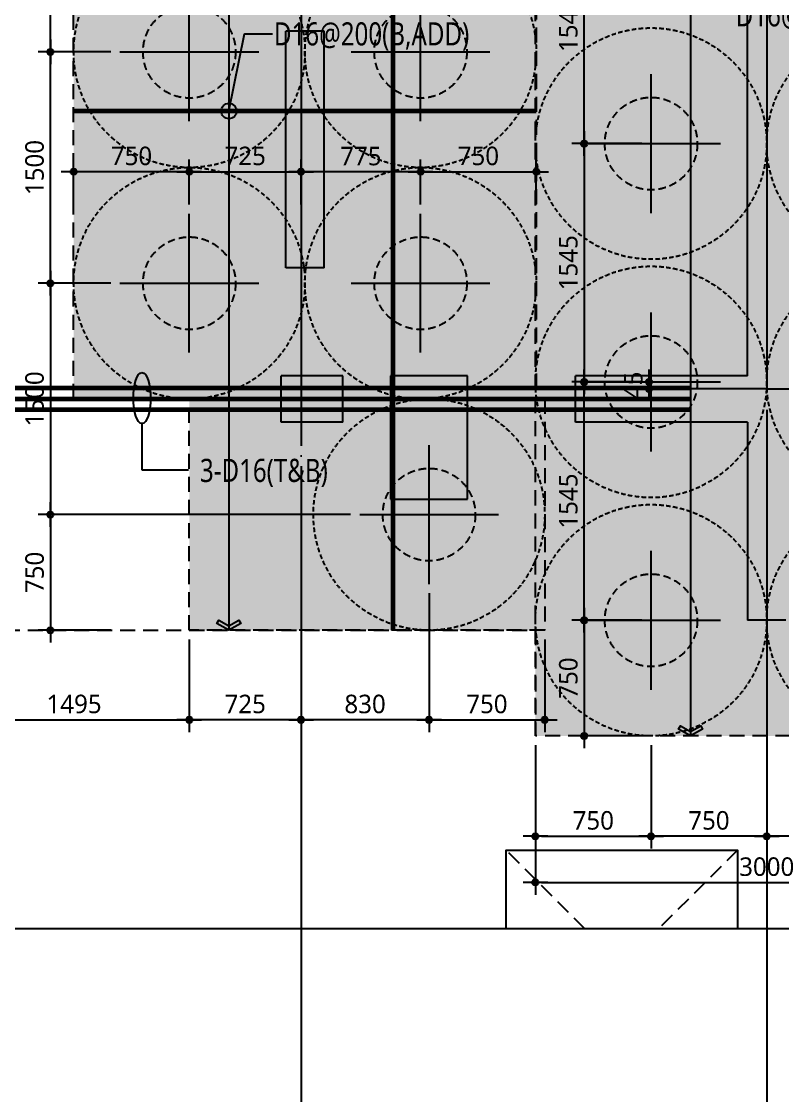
# Model space of a CAD drawing. Header units: millimetres. Extents: x 262481 to 2519995, y -394348 to 364571.
# Drawn here: x 554751 to 559687, y -77393 to -70430 of the extents above; entities that cross this region are included whole.
import ezdxf
from ezdxf.enums import TextEntityAlignment as Align
from ezdxf.xclip import XClip

# ---------------------------------------------------------------- set-up
doc = ezdxf.new("R2010")
doc.units = ezdxf.units.MM
doc.header["$LTSCALE"] = 65
doc.header["$XCLIPFRAME"] = 0
for name, pattern in [('CEN', [62, 60, -1, 0, -1]), ('HID2', [7.5, 6, -1.5]), ('XS-기초$0$CEN', [62, 60, -1, 0, -1]), ('XS-기초$0$HID', [2.3, 1.5, -0.8])]:
    doc.linetypes.add(name, pattern=pattern)
doc.layers.get('Defpoints').update_dxf_attribs({"color": 145})
for name, color, linetype in [('BAR-B', 2, 'HID2'), ('BAR-T', 2, 'Continuous'), ('CEN', 1, 'CEN'), ('DIM', 7, 'Continuous'), ('DOT', 3, 'Continuous'), ('LEADER', 7, 'Continuous'), ('T', 1, 'Continuous'), ('XS-기초$0$252', 252, 'Continuous'), ('XS-기초$0$CEN', 1, 'XS-기초$0$CEN'), ('XS-기초$0$PILE', 3, 'XS-기초$0$HID'), ('XS-기초$0$WALL', 11, 'Continuous'), ('XS-기초$0$기초연단', 3, 'Continuous'), ('XS-기초$0$보강구간', 6, 'XS-기초$0$HID'), ('XS-기초$0$집수정-우수', 6, 'Continuous')]:
    doc.layers.add(name, color=color, linetype=linetype)
doc.layers.add('DEFPOINT', color=144, linetype='Continuous', plot=False)
doc.layers.add('XS-기초$0$DEFPOINT', color=144, linetype='Continuous', plot=False)
doc.styles.add('맑은고딕', font='malgun.ttf')
doc.dimstyles.new('DIM_40', dxfattribs={"dimscale": 40, "dimtxt": 3, "dimasz": 1, "dimexe": 2, "dimexo": 1.5, "dimgap": 1, "dimtad": 1, "dimdec": 0, "dimzin": 0, "dimdsep": 46, "dimtxsty": '맑은고딕', "dimblk1": 'DIMDOT', "dimblk2": 'DIMDOT', "dimsah": 1, "dimcen": 0.09, "dimdle": 2, "dimclrd": 7, "dimclre": 7, "dimclrt": 6, "dimadec": 0, "dimazin": 0, "dimtfac": 1, "dimtdec": 0, "dimtix": 1, "dimtmove": 2, "dimatfit": 3, "dimldrblk": 'DIMDOT', "dimfxl": 0, "dimtolj": 1, "dimtzin": 0, "dimarcsym": 0})

# ---------------------------------------------------------------- blocks, each defined once
blk = doc.blocks.new('XS-기초$0$PILE-600')
at = {"layer": 'XS-기초$0$DEFPOINT', "color": 173, "linetype": 'XS-기초$0$HID', "ltscale": 0.3}
blk.add_circle((0, 0), 750, dxfattribs=at)
at = {"layer": 'XS-기초$0$PILE', "linetype": 'Continuous'}
for p, q in [((0, -450), (0, 450)), ((-450, 0), (450, 0))]:
    blk.add_line(p, q, dxfattribs=at)
at = {"layer": 'XS-기초$0$PILE', "ltscale": 0.5}
blk.add_circle((0, 0), 300, dxfattribs=at)
blk = doc.blocks.new('XS-기초$0$A$C762E058C')
at = {"layer": 'XS-기초$0$252'}
h = blk.add_hatch(color=256, dxfattribs=at)
h.dxf.hatch_style = 1
h.paths.add_polyline_path([(124805, -55785), (124805, -55985), (123925, -55985), (123925, -56285), (125305, -56285), (125305, -57445), (126255, -57445), (126255, -63825), (124900, -63825), (124900, -64125), (125200, -64125), (125200, -64625), (125700, -64625), (125700, -64125), (126255, -64125), (126255, -65410), (126505, -65410), (126505, -64125), (127860, -64125), (127860, -63825), (126505, -63825), (126505, -57445), (127455, -57445), (127455, -56285), (128835, -56285), (128835, -55985), (127155, -55985), (127155, -57145), (126380, -57145), (125605, -57145), (125605, -55985), (125605, -55785)])
h.paths.add_polyline_path([(106100, -55300), (105300, -55300), (105300, -55800), (106100, -55800)])
h.paths.add_polyline_path([(105600, -63900), (105800, -63900), (105800, -65410), (106100, -65410), (106100, -64125), (107400, -64125), (107400, -63825), (106100, -63825), (106100, -60730), (109280, -60730), (109280, -60480), (106100, -60480), (106100, -56285), (106915, -56285), (106915, -55985), (105800, -55985), (105800, -63100), (105600, -63100)])
h.paths.add_polyline_path([(133680, -63250), (133480, -63250), (133480, -55950), (133680, -55950), (133680, -55150), (133480, -55150), (133480, -54495), (133180, -54495), (133180, -55985), (132365, -55985), (132365, -56285), (133180, -56285), (133180, -60480), (130000, -60480), (130000, -60730), (133180, -60730), (133180, -63825), (131880, -63825), (131880, -64125), (133180, -64125), (133180, -65410), (133480, -65410), (133480, -64050), (133680, -64050)])
h.paths.add_polyline_path([(117700, -64625), (117700, -63825), (117200, -63825), (117200, -64625)], flags=17)
h.paths.add_polyline_path([(109700, -63825), (109200, -63825), (108910, -63825), (108910, -64125), (109200, -64125), (109200, -64625), (109700, -64625)])
h.paths.add_polyline_path([(124075, -54635), (124375, -54635), (124375, -46185), (117850, -46185), (117850, -45985), (117050, -45985), (117050, -46185), (116075, -46185), (116075, -46485), (116525, -46485), (116525, -49385), (116825, -49385), (116825, -46485), (121375, -46485), (121375, -49085), (117935, -49085), (117935, -49385), (121850, -49385), (121850, -49085), (121675, -49085), (121675, -46485), (124075, -46485), (124075, -49085), (123420, -49085), (123420, -49385), (124075, -49385), (124075, -51585), (123475, -51585), (123475, -51885), (124075, -51885), (124075, -54185), (119175, -54185), (119175, -51885), (119875, -51885), (119875, -51585), (118875, -51585), (118875, -54185), (116525, -54185), (116525, -54485), (124075, -54485)])
h.paths.add_polyline_path([(120965, -51885), (122285, -51885), (122285, -51585), (120965, -51585)], flags=17)
h.paths.add_polyline_path([(114725, -53185), (113725, -53185), (113725, -53885), (110505, -53885), (110505, -53185), (109505, -53185), (109505, -53885), (108085, -53885), (108085, -53185), (107085, -53185), (107085, -53885), (105800, -53885), (105800, -54185), (114725, -54185)])
h.paths.add_polyline_path([(113025, -65410), (112775, -65410), (112775, -64125), (111420, -64125), (111420, -63825), (112775, -63825), (112775, -57445), (111825, -57445), (111825, -56285), (110445, -56285), (110445, -55985), (112125, -55985), (112125, -57145), (112900, -57145), (113675, -57145), (113675, -55985), (115355, -55985), (115355, -56285), (113975, -56285), (113975, -57445), (113025, -57445), (113025, -63825), (114380, -63825), (114380, -64125), (113025, -64125)])
h.paths.add_polyline_path([(119765, -65410), (119515, -65410), (119515, -64125), (118400, -64125), (118400, -63825), (119515, -63825), (119515, -60730), (116520, -60730), (116520, -60480), (119515, -60480), (119515, -56285), (118885, -56285), (118885, -55985), (119640, -55985), (120395, -55985), (120395, -56285), (119765, -56285), (119765, -60480), (122760, -60480), (122760, -60730), (119765, -60730), (119765, -63825), (120880, -63825), (120880, -64125), (119765, -64125)])
h.paths.add_polyline_path([(122390, -64125), (122390, -63825), (122790, -63825), (122790, -64125)])
h.paths.add_polyline_path([(122510, -63125), (122760, -63125), (122760, -61590), (122510, -61590)], flags=17)
h.paths.add_polyline_path([(122510, -56985), (122760, -56985), (122760, -57815), (122510, -57815)], flags=17)
h.paths.add_polyline_path([(121905, -56285), (122705, -56285), (122705, -55985), (121905, -55985)])
h.paths.add_polyline_path([(130370, -64125), (130370, -63825), (129970, -63825), (129970, -64125)])
h.paths.add_polyline_path([(130250, -63125), (130000, -63125), (130000, -61590), (130250, -61590)])
h.paths.add_polyline_path([(130250, -56985), (130000, -56985), (130000, -57815), (130250, -57815)])
h.paths.add_polyline_path([(130855, -56285), (130055, -56285), (130055, -55985), (130855, -55985)], flags=17)
h.paths.add_polyline_path([(116890, -64125), (116890, -63825), (116490, -63825), (116490, -64125)])
h.paths.add_polyline_path([(116770, -63125), (116520, -63125), (116520, -61590), (116770, -61590)])
h.paths.add_polyline_path([(116770, -56985), (116520, -56985), (116520, -57815), (116770, -57815)])
h.paths.add_polyline_path([(117375, -56285), (116575, -56285), (116575, -55985), (117375, -55985)])
h.paths.add_polyline_path([(109030, -63125), (109280, -63125), (109280, -61590), (109030, -61590)], flags=17)
h.paths.add_polyline_path([(109030, -56985), (109280, -56985), (109280, -57815), (109030, -57815)], flags=17)
h.paths.add_polyline_path([(108425, -56285), (109225, -56285), (109225, -55985), (108425, -55985)])
h.paths.add_polyline_path([(125850, -47200), (125050, -47200), (125050, -47700), (125850, -47700)])
h.paths.add_polyline_path([(114725, -50300), (113725, -50300), (113725, -51300), (114725, -51300)])
h.paths.add_polyline_path([(110505, -50300), (109505, -50300), (109505, -51300), (110505, -51300)])
h.paths.add_polyline_path([(108085, -50300), (107085, -50300), (107085, -51300), (108085, -51300)])
h.paths.add_polyline_path([(110505, -45410), (109505, -45410), (109505, -44410), (110505, -44410)])
h.paths.add_polyline_path([(108085, -45410), (107085, -45410), (107085, -44410), (108085, -44410)])
h.paths.add_polyline_path([(110505, -48330), (109505, -48330), (109505, -47330), (110505, -47330), (110505, -47705), (113005, -47705), (113005, -46805), (114425, -46805), (114425, -45775), (114725, -45775), (114725, -47105), (113305, -47105), (113305, -47830), (113305, -48555), (114725, -48555), (114725, -49850), (114425, -49850), (114425, -48855), (113005, -48855), (113005, -47955), (110505, -47955)])
h.paths.add_polyline_path([(108085, -48330), (107085, -48330), (107085, -47955), (105800, -47955), (105800, -47705), (107085, -47705), (107085, -47330), (108085, -47330)])
h.paths.add_polyline_path([(113725, -44360), (113725, -44610), (113095, -44610), (113095, -44360)])
h.paths.add_polyline_path([(114425, -43755), (114425, -44555), (114725, -44555), (114725, -43755)])
h.paths.add_polyline_path([(133850, -47200), (133050, -47200), (133050, -47700), (133850, -47700)])
h.paths.add_polyline_path([(125850, -39100), (125050, -39100), (125050, -39600), (125850, -39600)])
h.paths.add_polyline_path([(117850, -39100), (117050, -39100), (117050, -39600), (117850, -39600)], flags=17)
h.paths.add_polyline_path([(117485, -34200), (117485, -34500), (118975, -34500), (118975, -36300), (116075, -36300), (116075, -36600), (119275, -36600), (119275, -29350), (105800, -29350), (105800, -29650), (107085, -29650), (107085, -30350), (108085, -30350), (108085, -29650), (109505, -29650), (109505, -30350), (110505, -30350), (110505, -29650), (114425, -29650), (114425, -30465), (114725, -30465), (114725, -29650), (116075, -29650), (116075, -35190), (116375, -35190), (116375, -29650), (118975, -29650), (118975, -34200)])
h.paths.add_polyline_path([(110505, -41290), (109505, -41290), (109505, -42290), (110505, -42290), (110505, -41915), (114425, -41915), (114425, -42545), (114725, -42545), (114725, -41790), (114725, -41035), (114425, -41035), (114425, -41665), (110505, -41665)])
h.paths.add_polyline_path([(108085, -41290), (107085, -41290), (107085, -41665), (105800, -41665), (105800, -41915), (107085, -41915), (107085, -42290), (108085, -42290)])
h.paths.add_polyline_path([(110505, -38170), (109505, -38170), (109505, -39170), (110505, -39170)])
h.paths.add_polyline_path([(108085, -38170), (107085, -38170), (107085, -39170), (108085, -39170)])
h.paths.add_polyline_path([(110505, -36250), (109505, -36250), (109505, -35250), (110505, -35250), (110505, -35625), (113005, -35625), (113005, -34725), (114425, -34725), (114425, -33695), (114725, -33695), (114725, -35025), (113305, -35025), (113305, -35750), (113305, -36475), (114725, -36475), (114725, -37805), (114425, -37805), (114425, -36775), (113005, -36775), (113005, -35875), (110505, -35875)])
h.paths.add_polyline_path([(108085, -36250), (107085, -36250), (107085, -35875), (105800, -35875), (105800, -35625), (107085, -35625), (107085, -35250), (108085, -35250)])
h.paths.add_polyline_path([(110505, -33330), (109505, -33330), (109505, -32330), (110505, -32330)], flags=17)
h.paths.add_polyline_path([(108085, -33330), (107085, -33330), (107085, -32330), (108085, -32330)], flags=17)
h.paths.add_polyline_path([(113725, -39220), (113725, -38970), (113095, -38970), (113095, -39220)])
h.paths.add_polyline_path([(114425, -39825), (114425, -39025), (114725, -39025), (114725, -39825)])
h.paths.add_polyline_path([(113725, -32280), (113725, -32530), (113095, -32530), (113095, -32280)], flags=17)
h.paths.add_polyline_path([(114425, -31675), (114425, -32475), (114725, -32475), (114725, -31675)], flags=17)
edge = h.paths.add_edge_path()
edge.add_line((121375, -49385), (121850, -49385))
edge.add_line((116075, -34200), (116075, -34500))
blk = doc.blocks.new('XS-기초')
at = {"layer": 'XS-기초$0$CEN'}
for p, q in [((237950, 142315), (237950, 132890)), ((237950, 142315), (237950, 132890)), ((234930, 137920), (234930, 132890)), ((237950, 134390), (231210, 134390)), ((237950, 134390), (244690, 134390))]:
    blk.add_line(p, q, dxfattribs=at)
at = {"layer": 'XS-기초$0$WALL'}
for p, q in [((237825, 134475), (237825, 137570)), ((234830, 135175), (234830, 136710)), ((235080, 136710), (234830, 136710)), ((235080, 135175), (235080, 136710)), ((235080, 135175), (234830, 135175)), ((235200, 134475), (234800, 134475)), ((234800, 134175), (234800, 134475)), ((235200, 134175), (235200, 134475)), ((236010, 134475), (235510, 134475)), ((235510, 134475), (235510, 133675)), ((236010, 133675), (236010, 134475)), ((236710, 134175), (236710, 134475)), ((237825, 134475), (236710, 134475)), ((235200, 134175), (234800, 134175)), ((237825, 134175), (236710, 134175)), ((237825, 134175), (237825, 132890)), ((235510, 133675), (236010, 133675)), ((238075, 132890), (237825, 132890))]:
    blk.add_line(p, q, dxfattribs=at)
at = {"layer": 'XS-기초$0$기초연단', "linetype": 'XS-기초$0$HID'}
for p, q in [((232710, 132825), (236450, 132825)), ((236450, 132825), (236450, 132140)), ((239450, 132140), (236450, 132140))]:
    blk.add_line(p, q, dxfattribs=at)
at = {"layer": 'XS-기초$0$보강구간'}
for points in [[(239450, 132140), (236450, 132140), (236450, 141365), (239450, 141365)], [(236510, 132825), (234205, 132825), (234205, 134325), (233455, 134325), (233455, 138825), (236455, 138825), (236455, 134325), (236510, 134325)]]:
    blk.add_lwpolyline(points, close=True, dxfattribs=at)
at = {"layer": 'XS-기초$0$집수정-우수', "linetype": 'XS-기초$0$HID'}
for p, q in [((237760, 131400), (236260, 129900)), ((237760, 129900), (236260, 131400))]:
    blk.add_line(p, q, dxfattribs=at)
at = {"layer": 'XS-기초$0$집수정-우수'}
blk.add_lwpolyline([(237760, 129900), (236260, 129900), (236260, 131400), (237760, 131400)], close=True, dxfattribs=at)
at = {"layer": 'XS-기초$0$252'}
blk.add_blockref('XS-기초$0$A$C762E058C', (118310, 198300), dxfattribs=at)
at = {"layer": 'XS-기초$0$PILE'}
for p in [(234205, 136575), (235705, 136575), (237200, 135980), (238700, 135980), (234205, 135075), (235705, 135075), (237200, 134435), (238700, 134435), (235760, 133575), (237200, 132890), (238700, 132890)]:
    blk.add_blockref('XS-기초$0$PILE-600', p, dxfattribs=at)
blk = doc.blocks.new('DIMDOT')
at = {"layer": 'DIM', "linetype": 'Continuous'}
blk.add_line((-2, 0), (2, 0), dxfattribs=at)
for radius in [0.5, 0.25]:
    blk.add_circle((0, 0), radius, dxfattribs=at)
blk = doc.blocks.new('*D351')
at = {"layer": 'Defpoints', "color": 0, "linetype": 'Continuous', "transparency": 16777216}
for p in [(558084.3, -75061.6), (561084.3, -75061.6), (561084.3, -76011.6)]:
    blk.add_point(p, dxfattribs=at)
at = {"layer": 'DIM', "color": 7, "linetype": 'Continuous', "lineweight": -2, "transparency": 16777216}
for p, q in [((558084.3, -75121.6), (558084.3, -76091.6)), ((561084.3, -75121.6), (561084.3, -76091.6)), ((558124.3, -76011.6), (561044.3, -76011.6))]:
    blk.add_line(p, q, dxfattribs=at)
at = {"layer": 'DIM', "color": 7, "linetype": 'Continuous', "lineweight": -2, "transparency": 16777216, "xscale": 40, "yscale": 40, "zscale": 40, "rotation": 180}
blk.add_blockref('DIMDOT', (558084.3, -76011.6), dxfattribs=at)
at = {"layer": 'DIM', "color": 7, "linetype": 'Continuous', "lineweight": -2, "transparency": 16777216, "xscale": 40, "yscale": 40, "zscale": 40}
blk.add_blockref('DIMDOT', (561084.3, -76011.6), dxfattribs=at)
at = {"layer": 'DIM', "color": 6, "linetype": 'Continuous', "transparency": 16777216, "insert": (559584.3, -75909.7), "char_height": 120, "attachment_point": 5, "style": '맑은고딕'}
blk.add_mtext('\\A1;3000', dxfattribs=at)
blk = doc.blocks.new('*D352')
at = {"layer": 'Defpoints', "color": 0, "linetype": 'Continuous', "transparency": 16777216}
for p in [(558084.3, -75061.6), (558834.3, -75061.6), (558834.3, -75711.6)]:
    blk.add_point(p, dxfattribs=at)
at = {"layer": 'DIM', "color": 7, "linetype": 'Continuous', "lineweight": -2, "transparency": 16777216}
for p, q in [((558084.3, -75121.6), (558084.3, -75791.6)), ((558834.3, -75121.6), (558834.3, -75791.6)), ((558124.3, -75711.6), (558794.3, -75711.6))]:
    blk.add_line(p, q, dxfattribs=at)
at = {"layer": 'DIM', "color": 7, "linetype": 'Continuous', "lineweight": -2, "transparency": 16777216, "xscale": 40, "yscale": 40, "zscale": 40, "rotation": 180}
blk.add_blockref('DIMDOT', (558084.3, -75711.6), dxfattribs=at)
at = {"layer": 'DIM', "color": 7, "linetype": 'Continuous', "lineweight": -2, "transparency": 16777216, "xscale": 40, "yscale": 40, "zscale": 40}
blk.add_blockref('DIMDOT', (558834.3, -75711.6), dxfattribs=at)
at = {"layer": 'DIM', "color": 6, "linetype": 'Continuous', "transparency": 16777216, "insert": (558459.3, -75609.7), "char_height": 120, "attachment_point": 5, "style": '맑은고딕'}
blk.add_mtext('\\A1;750', dxfattribs=at)
blk = doc.blocks.new('*D354')
at = {"layer": 'Defpoints', "color": 0, "linetype": 'Continuous', "transparency": 16777216}
for p in [(559584.3, -75061.7), (560334.3, -75061.7), (559584.3, -75711.6)]:
    blk.add_point(p, dxfattribs=at)
at = {"layer": 'DIM', "color": 7, "linetype": 'Continuous', "lineweight": -2, "transparency": 16777216}
for p, q in [((559584.3, -75121.7), (559584.3, -75791.6)), ((560334.3, -75121.7), (560334.3, -75791.6)), ((560294.3, -75711.6), (559624.3, -75711.6))]:
    blk.add_line(p, q, dxfattribs=at)
at = {"layer": 'DIM', "color": 7, "linetype": 'Continuous', "lineweight": -2, "transparency": 16777216, "xscale": 40, "yscale": 40, "zscale": 40, "rotation": 180}
blk.add_blockref('DIMDOT', (559584.3, -75711.6), dxfattribs=at)
at = {"layer": 'DIM', "color": 7, "linetype": 'Continuous', "lineweight": -2, "transparency": 16777216, "xscale": 40, "yscale": 40, "zscale": 40}
blk.add_blockref('DIMDOT', (560334.3, -75711.6), dxfattribs=at)
at = {"layer": 'DIM', "color": 6, "linetype": 'Continuous', "transparency": 16777216, "insert": (559959.3, -75609.7), "char_height": 120, "attachment_point": 5, "style": '맑은고딕'}
blk.add_mtext('\\A1;750', dxfattribs=at)
blk = doc.blocks.new('*D355')
at = {"layer": 'Defpoints', "color": 0, "linetype": 'Continuous', "transparency": 16777216}
for p in [(558834.3, -75061.7), (559584.3, -75061.7), (558834.3, -75711.6)]:
    blk.add_point(p, dxfattribs=at)
at = {"layer": 'DIM', "color": 7, "linetype": 'Continuous', "lineweight": -2, "transparency": 16777216}
for p, q in [((558834.3, -75121.7), (558834.3, -75791.6)), ((559584.3, -75121.7), (559584.3, -75791.6)), ((559544.3, -75711.6), (558874.3, -75711.6))]:
    blk.add_line(p, q, dxfattribs=at)
at = {"layer": 'DIM', "color": 7, "linetype": 'Continuous', "lineweight": -2, "transparency": 16777216, "xscale": 40, "yscale": 40, "zscale": 40, "rotation": 180}
blk.add_blockref('DIMDOT', (558834.3, -75711.6), dxfattribs=at)
at = {"layer": 'DIM', "color": 7, "linetype": 'Continuous', "lineweight": -2, "transparency": 16777216, "xscale": 40, "yscale": 40, "zscale": 40}
blk.add_blockref('DIMDOT', (559584.3, -75711.6), dxfattribs=at)
at = {"layer": 'DIM', "color": 6, "linetype": 'Continuous', "transparency": 16777216, "insert": (559209.3, -75609.7), "char_height": 120, "attachment_point": 5, "style": '맑은고딕'}
blk.add_mtext('\\A1;750', dxfattribs=at)
blk = doc.blocks.new('*D449')
at = {"layer": 'Defpoints', "color": 0, "linetype": 'Continuous', "transparency": 16777216}
for p in [(555089.3, -71404), (555089.3, -71676.6), (555839.3, -71676.6)]:
    blk.add_point(p, dxfattribs=at)
at = {"layer": 'DIM', "color": 7, "linetype": 'Continuous', "lineweight": -2, "transparency": 16777216}
for p, q in [((555089.3, -71616.6), (555089.3, -71324)), ((555839.3, -71616.6), (555839.3, -71324)), ((555799.3, -71404), (555129.3, -71404))]:
    blk.add_line(p, q, dxfattribs=at)
at = {"layer": 'DIM', "color": 7, "linetype": 'Continuous', "lineweight": -2, "transparency": 16777216, "xscale": 40, "yscale": 40, "zscale": 40, "rotation": 180}
blk.add_blockref('DIMDOT', (555089.3, -71404), dxfattribs=at)
at = {"layer": 'DIM', "color": 7, "linetype": 'Continuous', "lineweight": -2, "transparency": 16777216, "xscale": 40, "yscale": 40, "zscale": 40}
blk.add_blockref('DIMDOT', (555839.3, -71404), dxfattribs=at)
at = {"layer": 'DIM', "color": 6, "linetype": 'Continuous', "transparency": 16777216, "insert": (555464.3, -71302), "char_height": 120, "attachment_point": 5, "style": '맑은고딕'}
blk.add_mtext('\\A1;750', dxfattribs=at)
blk = doc.blocks.new('*D450')
at = {"layer": 'Defpoints', "color": 0, "linetype": 'Continuous', "transparency": 16777216}
for p in [(554938.5, -70626.6), (555389.3, -70626.6), (555389.3, -72126.6)]:
    blk.add_point(p, dxfattribs=at)
at = {"layer": 'DIM', "color": 7, "linetype": 'Continuous', "lineweight": -2, "transparency": 16777216}
for p, q in [((555329.3, -70626.6), (554858.5, -70626.6)), ((554938.5, -72086.6), (554938.5, -70666.6)), ((555329.3, -72126.6), (554858.5, -72126.6))]:
    blk.add_line(p, q, dxfattribs=at)
at = {"layer": 'DIM', "color": 7, "linetype": 'Continuous', "lineweight": -2, "transparency": 16777216, "xscale": 40, "yscale": 40, "zscale": 40}
for p, rotation in [((554938.5, -70626.6), 90), ((554938.5, -72126.6), 270)]:
    blk.add_blockref('DIMDOT', p, dxfattribs=dict(at, rotation=rotation))
at = {"layer": 'DIM', "color": 6, "linetype": 'Continuous', "transparency": 16777216, "insert": (554836.1, -71376.6), "char_height": 120, "attachment_point": 5, "rotation": 90, "style": '맑은고딕'}
blk.add_mtext('\\A1;1500', dxfattribs=at)
blk = doc.blocks.new('*D451')
at = {"layer": 'Defpoints', "color": 0, "linetype": 'Continuous', "transparency": 16777216}
for p in [(555389.3, -72126.6), (554938.5, -73626.6), (556944.3, -73626.6)]:
    blk.add_point(p, dxfattribs=at)
at = {"layer": 'DIM', "color": 7, "linetype": 'Continuous', "lineweight": -2, "transparency": 16777216}
for p, q in [((555329.3, -72126.6), (554858.5, -72126.6)), ((554938.5, -72166.6), (554938.5, -73586.6)), ((556884.3, -73626.6), (554858.5, -73626.6))]:
    blk.add_line(p, q, dxfattribs=at)
at = {"layer": 'DIM', "color": 7, "linetype": 'Continuous', "lineweight": -2, "transparency": 16777216, "xscale": 40, "yscale": 40, "zscale": 40}
for p, rotation in [((554938.5, -72126.6), 90), ((554938.5, -73626.6), 270)]:
    blk.add_blockref('DIMDOT', p, dxfattribs=dict(at, rotation=rotation))
at = {"layer": 'DIM', "color": 6, "linetype": 'Continuous', "transparency": 16777216, "insert": (554836.1, -72876.6), "char_height": 120, "attachment_point": 5, "rotation": 90, "style": '맑은고딕'}
blk.add_mtext('\\A1;1500', dxfattribs=at)
blk = doc.blocks.new('*D452')
at = {"layer": 'Defpoints', "color": 0, "linetype": 'Continuous', "transparency": 16777216}
for p in [(554938.5, -69126.6), (555389.3, -69126.6), (555389.3, -70626.6)]:
    blk.add_point(p, dxfattribs=at)
at = {"layer": 'DIM', "color": 7, "linetype": 'Continuous', "lineweight": -2, "transparency": 16777216}
for p, q in [((555329.3, -69126.6), (554858.5, -69126.6)), ((554938.5, -70586.6), (554938.5, -69166.6)), ((555329.3, -70626.6), (554858.5, -70626.6))]:
    blk.add_line(p, q, dxfattribs=at)
at = {"layer": 'DIM', "color": 7, "linetype": 'Continuous', "lineweight": -2, "transparency": 16777216, "xscale": 40, "yscale": 40, "zscale": 40}
for p, rotation in [((554938.5, -69126.6), 90), ((554938.5, -70626.6), 270)]:
    blk.add_blockref('DIMDOT', p, dxfattribs=dict(at, rotation=rotation))
at = {"layer": 'DIM', "color": 6, "linetype": 'Continuous', "transparency": 16777216, "insert": (554836.1, -69876.6), "char_height": 120, "attachment_point": 5, "rotation": 90, "style": '맑은고딕'}
blk.add_mtext('\\A1;1500', dxfattribs=at)
blk = doc.blocks.new('*D463')
at = {"layer": 'Defpoints', "color": 0, "linetype": 'Continuous', "transparency": 16777216}
for p in [(558384.3, -72766.6), (558400.2, -72766.6), (558384.3, -74311.6)]:
    blk.add_point(p, dxfattribs=at)
at = {"layer": 'DIM', "color": 7, "linetype": 'Continuous', "lineweight": -2, "transparency": 16777216}
for p, q in [((558400.2, -74271.6), (558400.2, -72806.6)), ((558444.3, -72766.6), (558480.2, -72766.6)), ((558444.3, -74311.6), (558480.2, -74311.6))]:
    blk.add_line(p, q, dxfattribs=at)
at = {"layer": 'DIM', "color": 7, "linetype": 'Continuous', "lineweight": -2, "transparency": 16777216, "xscale": 40, "yscale": 40, "zscale": 40}
for p, rotation in [((558400.2, -72766.6), 90), ((558400.2, -74311.6), 270)]:
    blk.add_blockref('DIMDOT', p, dxfattribs=dict(at, rotation=rotation))
at = {"layer": 'DIM', "color": 6, "linetype": 'Continuous', "transparency": 16777216, "insert": (558297.9, -73539.1), "char_height": 120, "attachment_point": 5, "rotation": 90, "style": '맑은고딕'}
blk.add_mtext('\\A1;1545', dxfattribs=at)
blk = doc.blocks.new('*D464')
at = {"layer": 'Defpoints', "color": 0, "linetype": 'Continuous', "transparency": 16777216}
for p in [(558834.3, -71221.6), (558400.2, -72766.6), (558834.3, -72766.6)]:
    blk.add_point(p, dxfattribs=at)
at = {"layer": 'DIM', "color": 7, "linetype": 'Continuous', "lineweight": -2, "transparency": 16777216}
for p, q in [((558774.3, -71221.6), (558320.2, -71221.6)), ((558400.2, -71261.6), (558400.2, -72726.6)), ((558774.3, -72766.6), (558320.2, -72766.6))]:
    blk.add_line(p, q, dxfattribs=at)
at = {"layer": 'DIM', "color": 7, "linetype": 'Continuous', "lineweight": -2, "transparency": 16777216, "xscale": 40, "yscale": 40, "zscale": 40}
for p, rotation in [((558400.2, -71221.6), 90), ((558400.2, -72766.6), 270)]:
    blk.add_blockref('DIMDOT', p, dxfattribs=dict(at, rotation=rotation))
at = {"layer": 'DIM', "color": 6, "linetype": 'Continuous', "transparency": 16777216, "insert": (558297.9, -71994.1), "char_height": 120, "attachment_point": 5, "rotation": 90, "style": '맑은고딕'}
blk.add_mtext('\\A1;1545', dxfattribs=at)
blk = doc.blocks.new('*D465')
at = {"layer": 'Defpoints', "color": 0, "linetype": 'Continuous', "transparency": 16777216}
for p in [(558400.2, -69676.6), (558834.3, -69676.6), (558834.3, -71221.6)]:
    blk.add_point(p, dxfattribs=at)
at = {"layer": 'DIM', "color": 7, "linetype": 'Continuous', "lineweight": -2, "transparency": 16777216}
for p, q in [((558774.3, -69676.6), (558320.2, -69676.6)), ((558400.2, -71181.6), (558400.2, -69716.6)), ((558774.3, -71221.6), (558320.2, -71221.6))]:
    blk.add_line(p, q, dxfattribs=at)
at = {"layer": 'DIM', "color": 7, "linetype": 'Continuous', "lineweight": -2, "transparency": 16777216, "xscale": 40, "yscale": 40, "zscale": 40}
for p, rotation in [((558400.2, -69676.6), 90), ((558400.2, -71221.6), 270)]:
    blk.add_blockref('DIMDOT', p, dxfattribs=dict(at, rotation=rotation))
at = {"layer": 'DIM', "color": 6, "linetype": 'Continuous', "transparency": 16777216, "insert": (558297.9, -70449.1), "char_height": 120, "attachment_point": 5, "rotation": 90, "style": '맑은고딕'}
blk.add_mtext('\\A1;1545', dxfattribs=at)
blk = doc.blocks.new('*D478')
at = {"layer": 'Defpoints', "color": 0, "linetype": 'Continuous', "transparency": 16777216}
for p in [(558834.3, -74311.6), (558400.2, -75061.6), (558834.3, -75061.6)]:
    blk.add_point(p, dxfattribs=at)
at = {"layer": 'DIM', "color": 7, "linetype": 'Continuous', "lineweight": -2, "transparency": 16777216}
for p, q in [((558774.3, -74311.6), (558320.2, -74311.6)), ((558400.2, -74351.6), (558400.2, -75021.6)), ((558774.3, -75061.6), (558320.2, -75061.6))]:
    blk.add_line(p, q, dxfattribs=at)
at = {"layer": 'DIM', "color": 7, "linetype": 'Continuous', "lineweight": -2, "transparency": 16777216, "xscale": 40, "yscale": 40, "zscale": 40}
for p, rotation in [((558400.2, -74311.6), 90), ((558400.2, -75061.6), 270)]:
    blk.add_blockref('DIMDOT', p, dxfattribs=dict(at, rotation=rotation))
at = {"layer": 'DIM', "color": 6, "linetype": 'Continuous', "transparency": 16777216, "insert": (558298.2, -74686.6), "char_height": 120, "attachment_point": 5, "rotation": 90, "style": '맑은고딕'}
blk.add_mtext('\\A1;750', dxfattribs=at)
blk = doc.blocks.new('*D633')
at = {"layer": 'Defpoints', "color": 0, "linetype": 'Continuous', "transparency": 16777216}
for p in [(556564.3, -74076.6), (557394.3, -74076.6), (556564.3, -74957.1)]:
    blk.add_point(p, dxfattribs=at)
at = {"layer": 'DIM', "color": 7, "linetype": 'Continuous', "lineweight": -2, "transparency": 16777216}
for p, q in [((556564.3, -74136.6), (556564.3, -75037.1)), ((557394.3, -74136.6), (557394.3, -75037.1)), ((557354.3, -74957.1), (556604.3, -74957.1))]:
    blk.add_line(p, q, dxfattribs=at)
at = {"layer": 'DIM', "color": 7, "linetype": 'Continuous', "lineweight": -2, "transparency": 16777216, "xscale": 40, "yscale": 40, "zscale": 40, "rotation": 180}
blk.add_blockref('DIMDOT', (556564.3, -74957.1), dxfattribs=at)
at = {"layer": 'DIM', "color": 7, "linetype": 'Continuous', "lineweight": -2, "transparency": 16777216, "xscale": 40, "yscale": 40, "zscale": 40}
blk.add_blockref('DIMDOT', (557394.3, -74957.1), dxfattribs=at)
at = {"layer": 'DIM', "color": 6, "linetype": 'Continuous', "transparency": 16777216, "insert": (556979.3, -74855.1), "char_height": 120, "attachment_point": 5, "style": '맑은고딕'}
blk.add_mtext('\\A1;830', dxfattribs=at)
blk = doc.blocks.new('*D634')
at = {"layer": 'Defpoints', "color": 0, "linetype": 'Continuous', "transparency": 16777216}
for p in [(556564.3, -74076.6), (555839.3, -74376.6), (555839.3, -74957.1)]:
    blk.add_point(p, dxfattribs=at)
at = {"layer": 'DIM', "color": 7, "linetype": 'Continuous', "lineweight": -2, "transparency": 16777216}
for p, q in [((556564.3, -74136.6), (556564.3, -75037.1)), ((555839.3, -74436.6), (555839.3, -75037.1)), ((556524.3, -74957.1), (555879.3, -74957.1))]:
    blk.add_line(p, q, dxfattribs=at)
at = {"layer": 'DIM', "color": 7, "linetype": 'Continuous', "lineweight": -2, "transparency": 16777216, "xscale": 40, "yscale": 40, "zscale": 40, "rotation": 180}
blk.add_blockref('DIMDOT', (555839.3, -74957.1), dxfattribs=at)
at = {"layer": 'DIM', "color": 7, "linetype": 'Continuous', "lineweight": -2, "transparency": 16777216, "xscale": 40, "yscale": 40, "zscale": 40}
blk.add_blockref('DIMDOT', (556564.3, -74957.1), dxfattribs=at)
at = {"layer": 'DIM', "color": 6, "linetype": 'Continuous', "transparency": 16777216, "insert": (556201.8, -74855.1), "char_height": 120, "attachment_point": 5, "style": '맑은고딕'}
blk.add_mtext('\\A1;725', dxfattribs=at)
blk = doc.blocks.new('*D635')
at = {"layer": 'Defpoints', "color": 0, "linetype": 'Continuous', "transparency": 16777216}
for p in [(554344.3, -74376.6), (555839.3, -74376.6), (555839.3, -74957.1)]:
    blk.add_point(p, dxfattribs=at)
at = {"layer": 'DIM', "color": 7, "linetype": 'Continuous', "lineweight": -2, "transparency": 16777216}
for p, q in [((554344.3, -74436.6), (554344.3, -75037.1)), ((555839.3, -74436.6), (555839.3, -75037.1)), ((554384.3, -74957.1), (555799.3, -74957.1))]:
    blk.add_line(p, q, dxfattribs=at)
at = {"layer": 'DIM', "color": 7, "linetype": 'Continuous', "lineweight": -2, "transparency": 16777216, "xscale": 40, "yscale": 40, "zscale": 40, "rotation": 180}
blk.add_blockref('DIMDOT', (554344.3, -74957.1), dxfattribs=at)
at = {"layer": 'DIM', "color": 7, "linetype": 'Continuous', "lineweight": -2, "transparency": 16777216, "xscale": 40, "yscale": 40, "zscale": 40}
blk.add_blockref('DIMDOT', (555839.3, -74957.1), dxfattribs=at)
at = {"layer": 'DIM', "color": 6, "linetype": 'Continuous', "transparency": 16777216, "insert": (555091.8, -74854.8), "char_height": 120, "attachment_point": 5, "style": '맑은고딕'}
blk.add_mtext('\\A1;1495', dxfattribs=at)
blk = doc.blocks.new('*D636')
at = {"layer": 'Defpoints', "color": 0, "linetype": 'Continuous', "transparency": 16777216}
for p in [(557394.3, -74076.6), (558144.3, -74376.6), (558144.3, -74957.1)]:
    blk.add_point(p, dxfattribs=at)
at = {"layer": 'DIM', "color": 7, "linetype": 'Continuous', "lineweight": -2, "transparency": 16777216}
for p, q in [((557394.3, -74136.6), (557394.3, -75037.1)), ((558144.3, -74436.6), (558144.3, -75037.1)), ((557434.3, -74957.1), (558104.3, -74957.1))]:
    blk.add_line(p, q, dxfattribs=at)
at = {"layer": 'DIM', "color": 7, "linetype": 'Continuous', "lineweight": -2, "transparency": 16777216, "xscale": 40, "yscale": 40, "zscale": 40, "rotation": 180}
blk.add_blockref('DIMDOT', (557394.3, -74957.1), dxfattribs=at)
at = {"layer": 'DIM', "color": 7, "linetype": 'Continuous', "lineweight": -2, "transparency": 16777216, "xscale": 40, "yscale": 40, "zscale": 40}
blk.add_blockref('DIMDOT', (558144.3, -74957.1), dxfattribs=at)
at = {"layer": 'DIM', "color": 6, "linetype": 'Continuous', "transparency": 16777216, "insert": (557769.3, -74855.1), "char_height": 120, "attachment_point": 5, "style": '맑은고딕'}
blk.add_mtext('\\A1;750', dxfattribs=at)
blk = doc.blocks.new('*D637')
at = {"layer": 'Defpoints', "color": 0, "linetype": 'Continuous', "transparency": 16777216}
for p in [(556944.3, -73626.6), (554938.5, -74376.6), (555389.3, -74376.6)]:
    blk.add_point(p, dxfattribs=at)
at = {"layer": 'DIM', "color": 7, "linetype": 'Continuous', "lineweight": -2, "transparency": 16777216}
for p, q in [((556884.3, -73626.6), (554858.5, -73626.6)), ((554938.5, -73666.6), (554938.5, -74336.6)), ((555329.3, -74376.6), (554858.5, -74376.6))]:
    blk.add_line(p, q, dxfattribs=at)
at = {"layer": 'DIM', "color": 7, "linetype": 'Continuous', "lineweight": -2, "transparency": 16777216, "xscale": 40, "yscale": 40, "zscale": 40}
for p, rotation in [((554938.5, -73626.6), 90), ((554938.5, -74376.6), 270)]:
    blk.add_blockref('DIMDOT', p, dxfattribs=dict(at, rotation=rotation))
at = {"layer": 'DIM', "color": 6, "linetype": 'Continuous', "transparency": 16777216, "insert": (554836.5, -74001.6), "char_height": 120, "attachment_point": 5, "rotation": 90, "style": '맑은고딕'}
blk.add_mtext('\\A1;750', dxfattribs=at)
blk = doc.blocks.new('*D995')
at = {"layer": 'Defpoints', "color": 0, "linetype": 'Continuous', "transparency": 16777216}
for p in [(558820.8, -72811.6), (558834.3, -72766.6), (558834.3, -72811.6)]:
    blk.add_point(p, dxfattribs=at)
at = {"layer": 'DIM', "color": 7, "linetype": 'Continuous', "lineweight": -2, "transparency": 16777216}
for p, q in [((558820.8, -72726.6), (558820.8, -72686.6)), ((558774.3, -72766.6), (558740.8, -72766.6)), ((558774.3, -72811.6), (558740.8, -72811.6)), ((558820.8, -72766.6), (558820.8, -72811.6)), ((558820.8, -72851.6), (558820.8, -72891.6))]:
    blk.add_line(p, q, dxfattribs=at)
at = {"layer": 'DIM', "color": 7, "linetype": 'Continuous', "lineweight": -2, "transparency": 16777216, "xscale": 40, "yscale": 40, "zscale": 40}
for p, rotation in [((558820.8, -72766.6), 270), ((558820.8, -72811.6), 90)]:
    blk.add_blockref('DIMDOT', p, dxfattribs=dict(at, rotation=rotation))
at = {"layer": 'DIM', "color": 6, "linetype": 'Continuous', "transparency": 16777216, "insert": (558719.8, -72789.1), "char_height": 120, "attachment_point": 5, "rotation": 90, "style": '맑은고딕'}
blk.add_mtext('\\A1;45', dxfattribs=at)
blk = doc.blocks.new('*D1027')
at = {"layer": 'Defpoints', "color": 0, "linetype": 'Continuous', "transparency": 16777216}
for p in [(556564.3, -71404), (555839.3, -71676.6), (556564.3, -71676.6)]:
    blk.add_point(p, dxfattribs=at)
at = {"layer": 'DIM', "color": 7, "linetype": 'Continuous', "lineweight": -2, "transparency": 16777216}
for p, q in [((555839.3, -71616.6), (555839.3, -71324)), ((556564.3, -71616.6), (556564.3, -71324)), ((555879.3, -71404), (556524.3, -71404))]:
    blk.add_line(p, q, dxfattribs=at)
at = {"layer": 'DIM', "color": 7, "linetype": 'Continuous', "lineweight": -2, "transparency": 16777216, "xscale": 40, "yscale": 40, "zscale": 40, "rotation": 180}
blk.add_blockref('DIMDOT', (555839.3, -71404), dxfattribs=at)
at = {"layer": 'DIM', "color": 7, "linetype": 'Continuous', "lineweight": -2, "transparency": 16777216, "xscale": 40, "yscale": 40, "zscale": 40}
blk.add_blockref('DIMDOT', (556564.3, -71404), dxfattribs=at)
at = {"layer": 'DIM', "color": 6, "linetype": 'Continuous', "transparency": 16777216, "insert": (556201.8, -71302), "char_height": 120, "attachment_point": 5, "style": '맑은고딕'}
blk.add_mtext('\\A1;725', dxfattribs=at)
blk = doc.blocks.new('*D1028')
at = {"layer": 'Defpoints', "color": 0, "linetype": 'Continuous', "transparency": 16777216}
for p in [(556564.3, -71404), (556564.3, -71676.6), (557339.3, -71676.6)]:
    blk.add_point(p, dxfattribs=at)
at = {"layer": 'DIM', "color": 7, "linetype": 'Continuous', "lineweight": -2, "transparency": 16777216}
for p, q in [((556564.3, -71616.6), (556564.3, -71324)), ((557339.3, -71616.6), (557339.3, -71324)), ((557299.3, -71404), (556604.3, -71404))]:
    blk.add_line(p, q, dxfattribs=at)
at = {"layer": 'DIM', "color": 7, "linetype": 'Continuous', "lineweight": -2, "transparency": 16777216, "xscale": 40, "yscale": 40, "zscale": 40, "rotation": 180}
blk.add_blockref('DIMDOT', (556564.3, -71404), dxfattribs=at)
at = {"layer": 'DIM', "color": 7, "linetype": 'Continuous', "lineweight": -2, "transparency": 16777216, "xscale": 40, "yscale": 40, "zscale": 40}
blk.add_blockref('DIMDOT', (557339.3, -71404), dxfattribs=at)
at = {"layer": 'DIM', "color": 6, "linetype": 'Continuous', "transparency": 16777216, "insert": (556951.8, -71302.9), "char_height": 120, "attachment_point": 5, "style": '맑은고딕'}
blk.add_mtext('\\A1;775', dxfattribs=at)
blk = doc.blocks.new('*D1029')
at = {"layer": 'Defpoints', "color": 0, "linetype": 'Continuous', "transparency": 16777216}
for p in [(558089.3, -71404), (557339.3, -71676.6), (558089.3, -71676.6)]:
    blk.add_point(p, dxfattribs=at)
at = {"layer": 'DIM', "color": 7, "linetype": 'Continuous', "lineweight": -2, "transparency": 16777216}
for p, q in [((557339.3, -71616.6), (557339.3, -71324)), ((558089.3, -71616.6), (558089.3, -71324)), ((557379.3, -71404), (558049.3, -71404))]:
    blk.add_line(p, q, dxfattribs=at)
at = {"layer": 'DIM', "color": 7, "linetype": 'Continuous', "lineweight": -2, "transparency": 16777216, "xscale": 40, "yscale": 40, "zscale": 40, "rotation": 180}
blk.add_blockref('DIMDOT', (557339.3, -71404), dxfattribs=at)
at = {"layer": 'DIM', "color": 7, "linetype": 'Continuous', "lineweight": -2, "transparency": 16777216, "xscale": 40, "yscale": 40, "zscale": 40}
blk.add_blockref('DIMDOT', (558089.3, -71404), dxfattribs=at)
at = {"layer": 'DIM', "color": 6, "linetype": 'Continuous', "transparency": 16777216, "insert": (557714.3, -71302), "char_height": 120, "attachment_point": 5, "style": '맑은고딕'}
blk.add_mtext('\\A1;750', dxfattribs=at)

msp = doc.modelspace()

# ---------------------------------------------------------------- hatches: boundary and pattern name
at = {"layer": 'DOT'}
h = msp.add_hatch(dxfattribs=at)
h.set_pattern_fill('DOTS', color=256, scale=60, angle=-90, style=0)
h.set_pattern_definition([(270, (394899.29, -295701.65), (60, -30), [0, -60])])
h.paths.add_polyline_path([(561084.3, -75061.7), (558084.3, -75061.7), (558084.3, -65836.6), (561084.3, -65836.6)])
h = msp.add_hatch(dxfattribs=at)
h.set_pattern_fill('DOTS', color=256, scale=60, angle=-90, style=0)
h.set_pattern_definition([(270, (391904.29, -298241.65), (60, -30), [0, -60])])
h.paths.add_polyline_path([(558089.3, -72876.6), (558144.3, -72876.6), (558144.3, -74376.6), (555839.3, -74376.6), (555839.3, -72876.6), (555089.3, -72876.6), (555089.3, -68376.6), (558089.3, -68376.6)])

# ---------------------------------------------------------------- linework, layer by layer
at = {"layer": 'BAR-B', "const_width": 30}
for points in [[(557160.4, -74376.6), (557160.4, -68376.6)], [(555089.3, -71010.6), (558089.3, -71010.6)]]:
    msp.add_lwpolyline(points, dxfattribs=at)
at = {"layer": 'BAR-T', "const_width": 30}
for points in [[(553584.3, -72806.6), (559084.3, -72806.6)], [(553584.3, -72876.6), (559084.3, -72876.6)], [(553584.3, -72946.6), (559084.3, -72946.6)]]:
    msp.add_lwpolyline(points, dxfattribs=at)
at = {"layer": 'CEN'}
for p, q in [((556564.3, -74311.6), (556564.3, -81796.2)), ((559584.3, -74311.6), (559584.3, -81796.2))]:
    msp.add_line(p, q, dxfattribs=at)
at = {"layer": 'DEFPOINT'}
msp.add_lwpolyline([(543104.3, -61746.6), (576064.3, -61746.6), (576064.3, -76311.6), (543104.3, -76311.6)], close=True, dxfattribs=at)
at = {"layer": 'LEADER'}
for p, q in [((555532.5, -73036.6), (555532.5, -73336.2)), ((555532.5, -73336.2), (555834.9, -73336.2))]:
    msp.add_line(p, q, dxfattribs=at)
for points in [[(559090.5, -65836.6), (559168.5, -65881.2), (559156.1, -65902.9), (559090.5, -65865.4), (559025, -65902.9), (559012.4, -65881.3), (559090.5, -65836.6), (559090.5, -75061.7), (559012.4, -75017), (559025, -74995.4), (559090.5, -75032.9), (559156.1, -74995.4), (559168.5, -75017.1), (559090.5, -75061.7)], [(556095.5, -68376.6), (556173.5, -68421.2), (556161.1, -68442.9), (556095.5, -68405.4), (556030, -68442.9), (556017.4, -68421.3), (556095.5, -68376.6), (556095.5, -74376.6), (556017.4, -74332), (556030, -74310.4), (556095.5, -74347.9), (556161.1, -74310.4), (556173.5, -74332.1), (556095.5, -74376.6)], [(556096.3, -71010.6), (556198.2, -70510.2), (556378.3, -70510.2)]]:
    msp.add_lwpolyline(points, dxfattribs=at)
msp.add_circle((556096.3, -71010.6), 50, dxfattribs=at)
msp.add_ellipse((555532.5, -72871.4), major_axis=(0, 165.3), ratio=0.339757, dxfattribs=at)

# ---------------------------------------------------------------- block references
ref = msp.add_blockref('XS-기초', (321634.3, -207201.6))
XClip(ref).set_block_clipping_path([(221470.0000000022, 130890.0000000024), (254429.9999999936, 145455.0000000008)])

# ---------------------------------------------------------------- texts
at = {"layer": 'T', "style": '맑은고딕', "width": 0.8}
for s, p in [('D16@200(B,ADD)', (559383.3, -70386.7)), ('D16@200(B,ADD)', (556388.3, -70510.2)), ('3-D16(T&B)', (555908.4, -73340.1))]:
    msp.add_text(s, height=150, dxfattribs=at).set_placement(p, align=Align.MIDDLE_LEFT)

# ---------------------------------------------------------------- dimensions: what is measured, and where the dimension line sits
at = {"layer": 'DIM', "linetype": 'Continuous'}
for base, p1, p2, angle, picture, middle in [((554938.5, -69126.6), (555389.3, -70626.6), (555389.3, -69126.6), 90, '*D452', (554836.1, -69876.6)), ((558400.2, -69676.6), (558834.3, -71221.6), (558834.3, -69676.6), 90, '*D465', (558297.9, -70449.1)), ((554938.5, -70626.6), (555389.3, -72126.6), (555389.3, -70626.6), 90, '*D450', (554836.1, -71376.6)), ((558400.2, -72766.6), (558834.3, -71221.6), (558834.3, -72766.6), 90, '*D464', (558297.9, -71994.1)), ((556564.3, -71404), (555839.3, -71676.6), (556564.3, -71676.6), 180, '*D1027', (556201.8, -71302)), ((558089.3, -71404), (557339.3, -71676.6), (558089.3, -71676.6), 180, '*D1029', (557714.3, -71302)), ((554938.5, -73626.6), (555389.3, -72126.6), (556944.3, -73626.6), 90, '*D451', (554836.1, -72876.6)), ((558400.2, -72766.6), (558384.3, -74311.6), (558384.3, -72766.6), 90, '*D463', (558297.9, -73539.1)), ((554938.5, -74376.6), (556944.3, -73626.6), (555389.3, -74376.6), 90, '*D637', (554836.5, -74001.6)), ((558834.3, -75711.6), (559584.3, -75061.7), (558834.3, -75061.7), 180, '*D355', (559209.3, -75609.7)), ((559584.3, -75711.6), (560334.3, -75061.7), (559584.3, -75061.7), 180, '*D354', (559959.3, -75609.7))]:
    dim = msp.add_linear_dim(base=base, p1=p1, p2=p2, angle=angle, dimstyle='DIM_40', override={"dimtix": 1, "dimatfit": 3}, dxfattribs=at)
    dim.commit()
    dim.dimension.update_dxf_attribs({"geometry": picture, "text_midpoint": middle})
for base, p1, p2, picture, middle in [((555089.3, -71404), (555839.3, -71676.6), (555089.3, -71676.6), '*D449', (555464.3, -71302)), ((556564.3, -71404), (557339.3, -71676.6), (556564.3, -71676.6), '*D1028', (556951.8, -71302.9)), ((555839.3, -74957.1), (556564.3, -74076.6), (555839.3, -74376.6), '*D634', (556201.8, -74855.1)), ((556564.3, -74957.1), (557394.3, -74076.6), (556564.3, -74076.6), '*D633', (556979.3, -74855.1)), ((558144.3, -74957.1), (557394.3, -74076.6), (558144.3, -74376.6), '*D636', (557769.3, -74855.1)), ((555839.3, -74957.1), (554344.3, -74376.6), (555839.3, -74376.6), '*D635', (555091.8, -74854.8)), ((561084.3, -76011.6), (558084.3, -75061.7), (561084.3, -75061.7), '*D351', (559584.3, -75909.7)), ((558834.3, -75711.6), (558084.3, -75061.7), (558834.3, -75061.7), '*D352', (558459.3, -75609.7))]:
    dim = msp.add_linear_dim(base=base, p1=p1, p2=p2, dimstyle='DIM_40', override={"dimtix": 1, "dimatfit": 3}, dxfattribs=at)
    dim.commit()
    dim.dimension.update_dxf_attribs({"geometry": picture, "text_midpoint": middle})
for p1, p2, distance, picture, middle in [((558834.3, -72766.6), (558834.3, -72811.6), -13.5, '*D995', (558719.8, -72789.1)), ((558834.3, -74311.6), (558834.3, -75061.7), -434.1, '*D478', (558298.2, -74686.6))]:
    dim = msp.add_aligned_dim(p1=p1, p2=p2, distance=distance, dimstyle='DIM_40', override={"dimtix": 1, "dimatfit": 3}, dxfattribs=at)
    dim.commit()
    dim.dimension.update_dxf_attribs({"geometry": picture, "text_midpoint": middle})

doc.saveas('drawing.dxf')
